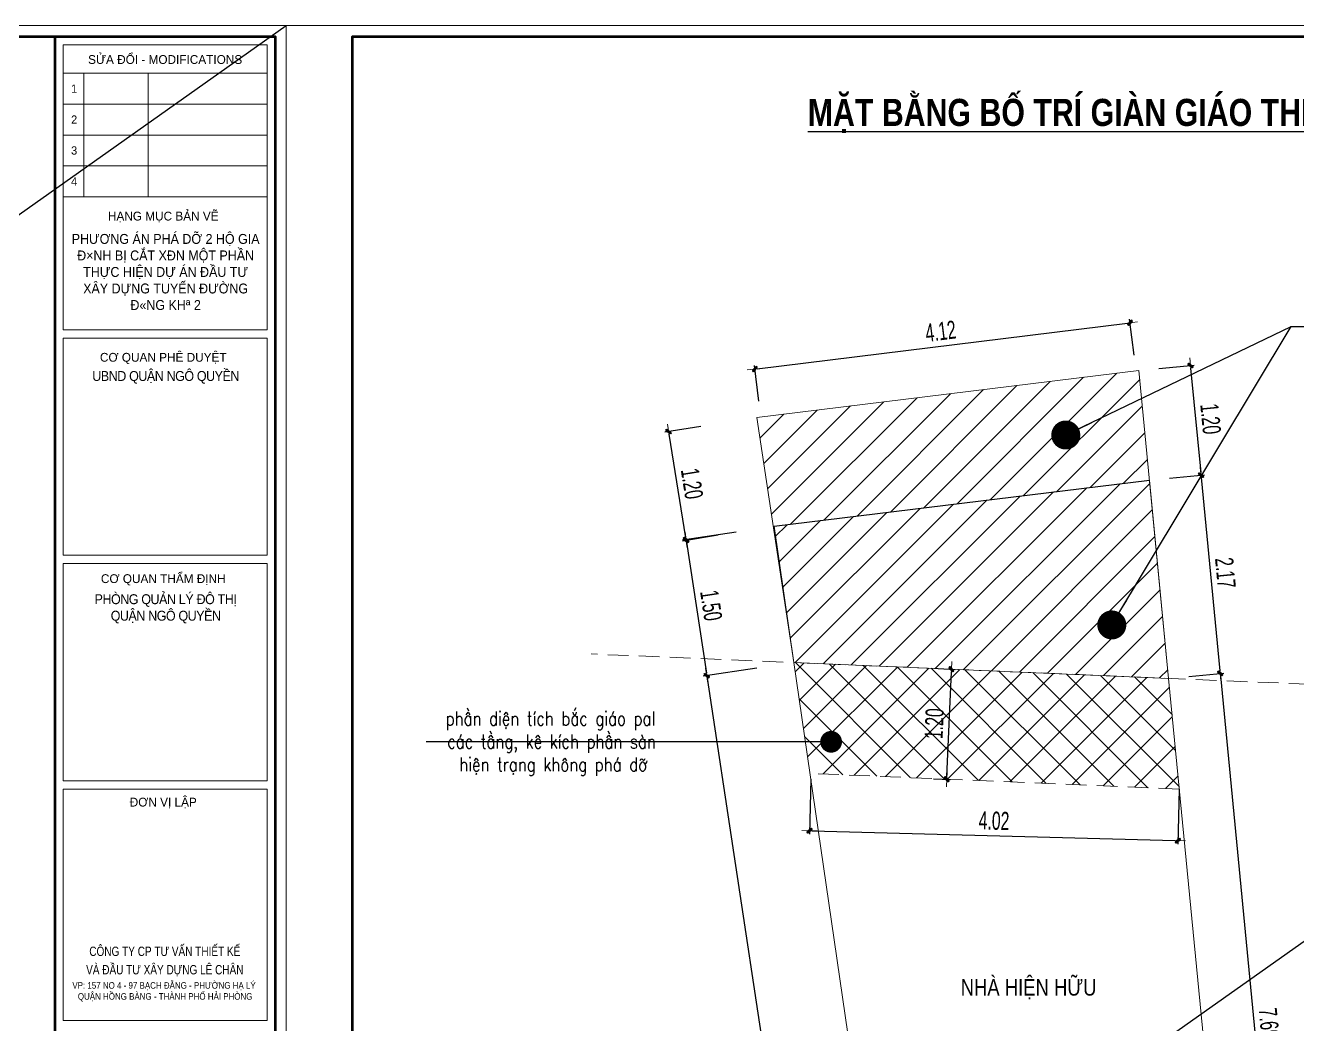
# Model space of a CAD drawing. Header units: millimetres. Extents: x 480521 to 6014615, y -961280 to 187869.
# Drawn here: x 728163 to 742022, y 102695 to 113584 of the extents above; entities that cross this region are included whole.
import ezdxf
from ezdxf.enums import TextEntityAlignment as Align

# ---------------------------------------------------------------- set-up
doc = ezdxf.new("R2010")
doc.units = ezdxf.units.MM
doc.header["$LTSCALE"] = 600
doc.header["$MEASUREMENT"] = 0
doc.linetypes.add('HIDDEN', pattern=[0.375, 0.25, -0.125])
doc.layers.get('0').update_dxf_attribs({"lineweight": 0})
doc.layers.get('Defpoints').update_dxf_attribs({"lineweight": 0})
for name, color, linetype, lineweight in [('08. Net Text', 3, 'Continuous', 13), ('dim', 144, 'Continuous', 13), ('Khungten_LCDI', 7, 'Continuous', 25), ('LC Dim', 8, 'Continuous', 18), ('LC Hatch @ 1 (1)', 252, 'Continuous', 9), ('LC Net khuat', 4, 'HIDDEN', 13), ('LC Net thay', 7, 'Continuous', 25), ('LC Text1', 3, 'Continuous', 20), ('LC Text2', 7, 'Continuous', 25), ('Level 10', 7, 'Continuous', 0)]:
    doc.layers.add(name, color=color, linetype=linetype, lineweight=lineweight)
doc.layers.add('KCS_Plotter', color=11, linetype='Continuous', plot=False)
doc.styles.add('HOATBIF', font='hoatbif.shx', dxfattribs={"width": 0.65})
doc.styles.add('Khungten', font='VHAVAN.TTF', dxfattribs={"width": 0.9, "height": 5000})
doc.styles.add('LC 1', font='VHAVANB.TTF')
doc.styles.add('LC 3', font='vnsimli.shx', dxfattribs={"width": 0.75})
doc.styles.add('LC3', font='VHARIALB.TTF', dxfattribs={"width": 0.8})
doc.styles.add('T2', font='VHARIAL.TTF', dxfattribs={"width": 0.8})
doc.styles.add('Text Khung Ten', font='VHAVAN.TTF')
doc.styles.add('Title', font='VHBLACK.TTF')
doc.dimstyles.new('1-100 (1-60)', dxfattribs={"dimscale": 79, "dimtxt": 2.5, "dimasz": 0.35, "dimexe": 0.5, "dimexo": 0, "dimgap": 0.8, "dimtad": 1, "dimdec": 0, "dimzin": 0, "dimdsep": 46, "dimtxsty": 'HOATBIF', "dimblk1": 'DOT', "dimblk2": 'DOT', "dimsah": 1, "dimcen": -1, "dimdle": 1, "dimclrd": 256, "dimclre": 256, "dimclrt": 4, "dimadec": 3, "dimazin": 2, "dimtfac": 0.333333, "dimtdec": 0, "dimtix": 1, "dimtmove": 2, "dimatfit": 3, "dimldrblk": 'DOT', "dimfxl": 1, "dimtvp": 0.833333, "dimtolj": 1, "dimtzin": 0, "dimarcsym": 0})

# ---------------------------------------------------------------- blocks, each defined once
blk = doc.blocks.new('lcdi fix')
at = {"layer": 'Defpoints', "lineweight": 0}
blk.add_lwpolyline([(-1200, -14850), (-1200, 14850), (40800, 14850), (40800, -14850)], close=True, dxfattribs=at)
at = {"layer": 'Khungten_LCDI', "color": 5, "lineweight": 60}
blk.add_line((36600, 14650), (36600, -14650), dxfattribs=at)
at = {"layer": 'Khungten_LCDI', "color": 5, "lineweight": 25}
blk.add_line((40600, -14650), (40600, 14650), dxfattribs=at)
at = {"layer": 'Khungten_LCDI', "color": 9, "lineweight": 15}
for p, q in [((36750, 13981), (40450, 13981)), ((37123, 13981), (37123, 11735)), ((38293, 13981), (38293, 11735)), ((36750, 13420), (40450, 13420)), ((36750, 12858), (40450, 12858)), ((36750, 12297), (40450, 12297)), ((36750, 11735), (40450, 11735))]:
    blk.add_line(p, q, dxfattribs=at)
at = {"layer": 'Khungten_LCDI', "color": 5, "lineweight": 60}
blk.add_lwpolyline([(0, -14650), (0, 14650), (40600, 14650), (40600, -14650)], close=True, dxfattribs=at)
at = {"layer": 'Khungten_LCDI', "color": 9, "lineweight": 15}
for points in [[(36750, 9321), (40450, 9321), (40450, 14500), (36750, 14500)], [(36750, 5226), (40450, 5226), (40450, 9171), (36750, 9171)], [(36750, 1131), (40450, 1131), (40450, 5076), (36750, 5076)], [(36750, -3222), (40450, -3222), (40450, 981), (36750, 981)]]:
    blk.add_lwpolyline(points, close=True, dxfattribs=at)
at = {"color": 7, "style": 'Khungten'}
for s, p in [('söa ®æi - modifications', (38600, 14151)), ('h¹ng môc b¶n vÏ', (38566, 11307)), ('c¬ quan phª duyÖt', (38566, 8742)), ('c¬ quan thÈm ®Þnh', (38566, 4722)), ('®¬n vÞ lËp', (38566, 663))]:
    blk.add_text(s, height=160, dxfattribs=at).set_placement(p, align=Align.CENTER)
at = {"color": 7, "style": 'Title', "width": 0.8}
for s, p in [('c«ng ty cp t\xad vÊn thiÕt kÕ', (38594, -2052)), ('vµ ®Çu t\xad x©y dùng lª ch©n', (38594, -2386))]:
    blk.add_text(s, height=170, dxfattribs=at).set_placement(p, align=Align.CENTER)
at = {"color": 4, "char_height": 180, "width": 3443.58, "attachment_point": 5, "style": 'Khungten'}
for s, insert in [('{\\f.VnArialH|b0|i0|c0|p34;PH\\fArial|b0|i0|c0|p34;ƯƠ\\f.VnArialH|b0|i0|c0|p34;NG \\fArial|b0|i0|c0|p34;Á\\f.VnArialH|b0|i0|c0|p34;N PH\\fArial|b0|i0|c0|p34;Á \\f.VnArialH|b0|i0|c0|p34;D\\fArial|b0|i0|c0|p34;Ỡ \\f.VnArialH|b0|i0|c0|p34;2 H\\fArial|b0|i0|c0|p34;Ộ \\f.VnArialH|b0|i0|c0|p34;GIA \\fArial|b0|i0|c0|p34;Đ\\f.VnArialH|b0|i0|c0|p34;×NH B\\fArial|b0|i0|c0|p34;Ị \\f.VnArialH|b0|i0|c0|p34;C\\fArial|b0|i0|c0|p34;Ắ\\f.VnArialH|b0|i0|c0|p34;T XÐN M\\fArial|b0|i0|c0|p34;Ộ\\f.VnArialH|b0|i0|c0|p34;T PH\\fArial|b0|i0|c0|p34;Ầ\\f.VnArialH|b0|i0|c0|p34;N TH\\fArial|b0|i0|c0|p34;Ự\\f.VnArialH|b0|i0|c0|p34;C HI\\fArial|b0|i0|c0|p34;Ệ\\f.VnArialH|b0|i0|c0|p34;N D\\fArial|b0|i0|c0|p34;Ự Á\\f.VnArialH|b0|i0|c0|p34;N \\fArial|b0|i0|c0|p34;ĐẦ\\f.VnArialH|b0|i0|c0|p34;U T\\fArial|b0|i0|c0|p34;Ư \\f.VnArialH|b0|i0|c0|p34;X\\fArial|b0|i0|c0|p34;Â\\f.VnArialH|b0|i0|c0|p34;Y D\\fArial|b0|i0|c0|p34;Ự\\f.VnArialH|b0|i0|c0|p34;NG TUY\\fArial|b0|i0|c0|p34;Ế\\f.VnArialH|b0|i0|c0|p34;N \\fArial|b0|i0|c0|p34;ĐƯỜ\\f.VnArialH|b0|i0|c0|p34;NG \\fArial|b0|i0|c0|p34;Đ\\f.VnArialH|b0|i0|c0|p34;«NG KHª 2}', (38609, 10371)), ('{\\f.VnArialH|b0|i0|c0|p34;\\T0.95;ubnd quËn ng« quyÒn}', (38609, 8458)), ('{\\f.VnArialH|b0|i0|c0|p34;\\T0.95;phßng qu¶n lý ®« thÞ \\PquËn ng« quyÒn}', (38609, 4254))]:
    blk.add_mtext(s, dxfattribs=dict(at, insert=insert))
at = {"color": 7, "insert": (38600, -2526), "char_height": 120, "attachment_point": 2, "style": 'Khungten'}
blk.add_mtext_dynamic_manual_height_columns('vp: 157 no 4 - 97 b¹ch ®»ng - ph\xadêng h¹ lý   quËn hång bµng - thµnh phè h¶i phßng ', width=3421.65, gutter_width=25, heights=[0], dxfattribs=at)
at = {"color": 7, "style": 'Khungten', "width": 0.8}
for tag, p in [('REVISION', (39499, -10746)), ('NGAYHT', (39546, -11609))]:
    blk.add_attdef(tag, text='', height=200, dxfattribs=at).set_placement(p, align=Align.CENTER)
at = {"layer": '08. Net Text', "color": 7, "style": 'Text Khung Ten'}
blk.add_text('1', height=150, dxfattribs=at).set_placement((36892, 13627))
at = {"layer": '08. Net Text', "color": 7, "ltscale": 2, "style": 'Text Khung Ten'}
for s, p in [('2', (36892, 13065)), ('3', (36892, 12504)), ('4', (36892, 11942))]:
    blk.add_text(s, height=150, dxfattribs=at).set_placement(p)
at = {"layer": 'LC Text1', "color": 3, "style": 'LC 1', "width": 1.834006}
for tag, p, p2 in [('TENBANVE1', (36913, -8886), (40339, -8886)), ('TENBANVE2', (36913, -9562), (40339, -9562))]:
    blk.add_attdef(tag, text='', height=250, dxfattribs=at).set_placement(p, p2, align=Align.FIT)
at = {"layer": 'LC Text1', "style": 'Title', "width": 0.7}
blk.add_attdef('SOBANVE', text='', height=250, dxfattribs=at).set_placement((39562, -13896), align=Align.CENTER)
blk = doc.blocks.new('DOT')
at = {"layer": 'dim'}
for p, q in [((-1, -1), (1, 1)), ((-3, 0), (3, 0))]:
    blk.add_line(p, q, dxfattribs=at)
blk.add_lwpolyline([(0.5, 1), (-1, -0.5), (-0.5, -1), (1, 0.5)], close=True, dxfattribs=at)
blk = doc.blocks.new('*D87')
at = {"layer": 'Defpoints', "color": 0, "transparency": 16777216}
for p in [(740196, 110343), (740240, 109992), (736152, 109489)]:
    blk.add_point(p, dxfattribs=at)
at = {"layer": 'LC Dim', "lineweight": -2, "transparency": 16777216}
for p, q in [((736136, 109842), (740169, 110340)), ((740240, 109992), (740192, 110382)), ((736152, 109489), (736104, 109878))]:
    blk.add_line(p, q, dxfattribs=at)
at = {"layer": 'LC Dim', "lineweight": -2, "transparency": 16777216, "xscale": 27.65, "yscale": 27.65, "zscale": 27.65}
for p, rotation in [((740196, 110343), 7.025796264440884), ((736109, 109839), 187.0257962644409)]:
    blk.add_blockref('DOT', p, dxfattribs=dict(at, rotation=rotation))
at = {"layer": 'LC Dim', "color": 4, "transparency": 16777216, "insert": (738133, 110252), "char_height": 197.5, "attachment_point": 5, "rotation": 7.0258, "style": 'HOATBIF'}
blk.add_mtext('\\A1;4.12', dxfattribs=at)
blk = doc.blocks.new('_Dot')
at = {"color": 0, "linetype": 'ByBlock', "lineweight": -2}
blk.add_line((-0.5, 0), (-1, 0), dxfattribs=at)
at = {"color": 0, "linetype": 'ByBlock', "const_width": 0.5}
blk.add_lwpolyline([(-0.25, 0, 1), (0.25, 0, 1)], format="xyb", close=True, dxfattribs=at)
blk = doc.blocks.new('*D88')
at = {"layer": 'Defpoints', "color": 0, "transparency": 16777216}
for p in [(735907, 108063), (736132, 106580), (735585, 106497)]:
    blk.add_point(p, dxfattribs=at)
at = {"layer": 'LC Dim', "lineweight": -2, "transparency": 16777216}
for p, q in [((735907, 108063), (735322, 107974)), ((735365, 107953), (735581, 106524)), ((736132, 106580), (735546, 106491))]:
    blk.add_line(p, q, dxfattribs=at)
at = {"layer": 'LC Dim', "lineweight": -2, "transparency": 16777216, "xscale": 27.65, "yscale": 27.65, "zscale": 27.65}
for p, rotation in [((735361, 107980), 98.61761831697089), ((735585, 106497), 278.6176183169709)]:
    blk.add_blockref('DOT', p, dxfattribs=dict(at, rotation=rotation))
at = {"layer": 'LC Dim', "color": 4, "transparency": 16777216, "insert": (735633, 107263), "char_height": 197.5, "attachment_point": 5, "rotation": 278.6176, "style": 'HOATBIF'}
blk.add_mtext('\\A1;1.50', dxfattribs=at)
blk = doc.blocks.new('*D89')
at = {"layer": 'Defpoints', "color": 0, "transparency": 16777216}
for p in [(736132, 106580), (736852, 98139), (737399, 98222)]:
    blk.add_point(p, dxfattribs=at)
at = {"layer": 'LC Dim', "lineweight": -2, "transparency": 16777216}
for p, q in [((736132, 106580), (735546, 106491)), ((735590, 106469), (736848, 98166)), ((737399, 98222), (736813, 98133))]:
    blk.add_line(p, q, dxfattribs=at)
at = {"layer": 'LC Dim', "lineweight": -2, "transparency": 16777216, "xscale": 27.65, "yscale": 27.65, "zscale": 27.65}
for p, rotation in [((735585, 106497), 98.61761831594488), ((736852, 98139), 278.6176183159449)]:
    blk.add_blockref('DOT', p, dxfattribs=dict(at, rotation=rotation))
at = {"layer": 'LC Dim', "color": 4, "transparency": 16777216, "insert": (736379, 102342), "char_height": 197.5, "attachment_point": 5, "rotation": 278.6176, "style": 'HOATBIF'}
blk.add_mtext('\\A1;8.45', dxfattribs=at)
blk = doc.blocks.new('*D90')
at = {"layer": 'Defpoints', "color": 0, "transparency": 16777216}
for p in [(740627, 108650), (740836, 106489), (741179, 106523)]:
    blk.add_point(p, dxfattribs=at)
at = {"layer": 'LC Dim', "lineweight": -2, "transparency": 16777216}
for p, q in [((740627, 108650), (741009, 108687)), ((740973, 108656), (741176, 106550)), ((740836, 106489), (741218, 106526))]:
    blk.add_line(p, q, dxfattribs=at)
at = {"layer": 'LC Dim', "lineweight": -2, "transparency": 16777216, "xscale": 27.65, "yscale": 27.65, "zscale": 27.65}
for p, rotation in [((740970, 108683), 95.5223658108798), ((741179, 106523), 275.5223658108798)]:
    blk.add_blockref('DOT', p, dxfattribs=dict(at, rotation=rotation))
at = {"layer": 'LC Dim', "color": 4, "transparency": 16777216, "insert": (741236, 107618), "char_height": 197.5, "attachment_point": 5, "rotation": 275.5224, "style": 'HOATBIF'}
blk.add_mtext('\\A1;2.17', dxfattribs=at)
blk = doc.blocks.new('*D91')
at = {"layer": 'Defpoints', "color": 0, "transparency": 16777216}
for p in [(740913, 106497), (741653, 98839), (741919, 98865)]:
    blk.add_point(p, dxfattribs=at)
at = {"layer": 'LC Dim', "lineweight": -2, "transparency": 16777216}
for p, q in [((740913, 106497), (741218, 106526)), ((741182, 106495), (741917, 98893)), ((741653, 98839), (741959, 98869))]:
    blk.add_line(p, q, dxfattribs=at)
at = {"layer": 'LC Dim', "lineweight": -2, "transparency": 16777216, "xscale": 27.65, "yscale": 27.65, "zscale": 27.65}
for p, rotation in [((741179, 106523), 95.52236581109958), ((741919, 98865), 275.5223658110996)]:
    blk.add_blockref('DOT', p, dxfattribs=dict(at, rotation=rotation))
at = {"layer": 'LC Dim', "color": 4, "transparency": 16777216, "insert": (741710, 102709), "char_height": 197.5, "attachment_point": 5, "rotation": 275.5224, "style": 'HOATBIF'}
blk.add_mtext('\\A1;7.69', dxfattribs=at)
blk = doc.blocks.new('TIEUDE1')
at = {"layer": 'LC Text2', "color": 7, "style": 'LC 1'}
blk.add_attdef('TIªU§Ò', text='', height=5, dxfattribs=at).set_placement((0, 0), align=Align.BOTTOM_CENTER)
blk.add_attdef('TL', text='', height=3, dxfattribs=at).set_placement((0, -2), align=Align.TOP_CENTER)
blk = doc.blocks.new('*D93')
at = {"layer": 'Defpoints', "color": 0, "transparency": 16777216}
for p in [(735519, 109213), (735359, 107971), (735709, 108027)]:
    blk.add_point(p, dxfattribs=at)
at = {"layer": 'LC Dim', "lineweight": -2, "transparency": 16777216}
for p, q in [((735519, 109213), (735130, 109151)), ((735173, 109130), (735354, 107998)), ((735709, 108027), (735320, 107965))]:
    blk.add_line(p, q, dxfattribs=at)
at = {"layer": 'LC Dim', "lineweight": -2, "transparency": 16777216, "xscale": 27.65, "yscale": 27.65, "zscale": 27.65}
for p, rotation in [((735169, 109157), 99.08767946046406), ((735359, 107971), 279.087679460464)]:
    blk.add_blockref('DOT', p, dxfattribs=dict(at, rotation=rotation))
at = {"layer": 'LC Dim', "color": 4, "transparency": 16777216, "insert": (735424, 108590), "char_height": 197.5, "attachment_point": 5, "rotation": 279.0877, "style": 'HOATBIF'}
blk.add_mtext('\\A1;1.20', dxfattribs=at)
blk = doc.blocks.new('*D94')
at = {"layer": 'Defpoints', "color": 0, "transparency": 16777216}
for p in [(740512, 109845), (740970, 108683), (740627, 108650)]:
    blk.add_point(p, dxfattribs=at)
at = {"layer": 'LC Dim', "lineweight": -2, "transparency": 16777216}
for p, q in [((740512, 109845), (740894, 109882)), ((740857, 109850), (740967, 108711)), ((740627, 108650), (741009, 108687))]:
    blk.add_line(p, q, dxfattribs=at)
at = {"layer": 'LC Dim', "lineweight": -2, "transparency": 16777216, "xscale": 27.65, "yscale": 27.65, "zscale": 27.65}
for p, rotation in [((740855, 109878), 95.52236581087966), ((740970, 108683), 275.5223658108796)]:
    blk.add_blockref('DOT', p, dxfattribs=dict(at, rotation=rotation))
at = {"layer": 'LC Dim', "color": 4, "transparency": 16777216, "insert": (741074, 109296), "char_height": 197.5, "attachment_point": 5, "rotation": 275.5224, "style": 'HOATBIF'}
blk.add_mtext('\\A1;1.20', dxfattribs=at)
blk = doc.blocks.new('*D95')
at = {"layer": 'Defpoints', "color": 0, "transparency": 16777216}
for p in [(736719, 105371), (740733, 105262), (740718, 104700)]:
    blk.add_point(p, dxfattribs=at)
at = {"layer": 'LC Dim', "lineweight": -2, "transparency": 16777216}
for p, q in [((736719, 105371), (736703, 104769)), ((740733, 105262), (740717, 104661)), ((736731, 104808), (740690, 104701))]:
    blk.add_line(p, q, dxfattribs=at)
at = {"layer": 'LC Dim', "lineweight": -2, "transparency": 16777216, "xscale": 27.65, "yscale": 27.65, "zscale": 27.65}
for p, rotation in [((736704, 104809), 178.4512268831275), ((740718, 104700), 358.4512268831275)]:
    blk.add_blockref('DOT', p, dxfattribs=dict(at, rotation=rotation))
at = {"layer": 'LC Dim', "color": 4, "transparency": 16777216, "insert": (738715, 104916), "char_height": 197.5, "attachment_point": 5, "rotation": 358.4512, "style": 'HOATBIF'}
blk.add_mtext('\\A1;4.02', dxfattribs=at)
blk = doc.blocks.new('*D96')
at = {"layer": 'Defpoints', "color": 0, "transparency": 16777216}
for p in [(738106, 106574), (738251, 106568), (738055, 105375)]:
    blk.add_point(p, dxfattribs=at)
at = {"layer": 'LC Dim', "lineweight": -2, "transparency": 16777216}
for p, q in [((738106, 106574), (738290, 106566)), ((738201, 105397), (738250, 106540)), ((738055, 105375), (738240, 105367))]:
    blk.add_line(p, q, dxfattribs=at)
at = {"layer": 'LC Dim', "lineweight": -2, "transparency": 16777216, "xscale": 27.65, "yscale": 27.65, "zscale": 27.65}
for p, rotation in [((738251, 106568), 87.58164004167809), ((738200, 105369), 267.5816400416781)]:
    blk.add_blockref('DOT', p, dxfattribs=dict(at, rotation=rotation))
at = {"layer": 'LC Dim', "color": 4, "transparency": 16777216, "insert": (738064, 105975), "char_height": 197.5, "attachment_point": 5, "rotation": 87.5816, "style": 'HOATBIF'}
blk.add_mtext('\\A1;1.20', dxfattribs=at)

msp = doc.modelspace()

# ---------------------------------------------------------------- hatches: boundary and pattern name
at = {"layer": 'LC Hatch @ 1 (1)', "ltscale": 2}
h = msp.add_hatch(dxfattribs=at)
h.set_pattern_fill('ANSI31', color=256, scale=1800)
h.set_pattern_definition([(45, (1917.95, -536.72), (-159.099026, 159.099026), [])])
h.paths.add_polyline_path([(740292.211, 109823.566), (736130.222, 109310.636), (736310.098, 108123.725), (736319.879, 108124.931), (736319.879, 108124.931), (740407.732, 108628.724)])
h = msp.add_hatch(dxfattribs=at)
h.set_pattern_fill('ANSI31', color=256, scale=1800)
h.set_pattern_definition([(45, (22912.56, -1146.85), (-159.099026, 159.099026), [])])
h.paths.add_polyline_path([(736534.873, 106640.557), (736310.098, 108123.725), (740407.732, 108628.724), (740616.621, 106468.17)])
h = msp.add_hatch(dxfattribs=at)
h.set_pattern_fill('ANSI37', color=256, scale=2000)
h.set_pattern_definition([(45, (1917.95, -536.72), (-176.776695, 176.776695), []), (135, (1917.95, -536.72), (-176.776695, -176.776695), [])])
h.paths.add_polyline_path([(740733.22, 105262.177), (740616.621, 106468.17), (736534.873, 106640.557), (736709.904, 105432.095)])
h.paths.add_polyline_path([(738201.669, 105733.593), (738221.57, 106204.822), (737925.584, 106217.322), (737905.683, 105746.093)], flags=24)

# ---------------------------------------------------------------- linework, layer by layer
at = {"layer": 'KCS_Plotter'}
msp.add_line((705804.637, 95763.59), (731004.637, 113583.591), dxfattribs=at)
at = {"layer": 'LC Net khuat', "color": 1, "lineweight": 13, "ltscale": 1.5, "flags": 128}
for points in [[(743162.285, 106360.659), (734325.669, 106733.859)], [(740733.22, 105262.177), (736709.904, 105432.095)]]:
    msp.add_lwpolyline(points, dxfattribs=at)
at = {"layer": 'LC Net thay', "color": 7, "linetype": 'Continuous', "lineweight": 0}
for p, q in [((736130.222, 109310.636), (740292.211, 109823.566)), ((740292.211, 109823.566), (740616.621, 106468.17)), ((736534.873, 106640.557), (736130.222, 109310.636)), ((736310.098, 108123.725), (740407.732, 108628.724)), ((740616.621, 106468.17), (740407.732, 108628.724)), ((736534.873, 106640.557), (736319.879, 108124.931)), ((737746.586, 98274.556), (736534.873, 106640.557)), ((740616.621, 106468.17), (736534.873, 106640.557)), ((741356.972, 98810.648), (740616.621, 106468.17))]:
    msp.add_line(p, q, dxfattribs=at)
at = {"layer": 'LC Net thay', "color": 7}
msp.add_line((736319.879, 108124.931), (740407.732, 108628.724), dxfattribs=at)
at = {"layer": 'Level 10', "color": 7, "linetype": 'Continuous', "lineweight": 0, "flags": 128}
msp.add_lwpolyline([(736319.879, 108124.931), (740407.732, 108628.724)], dxfattribs=at)

# ---------------------------------------------------------------- block references
at = {"layer": 'LC Net thay', "xscale": 0.6000000155618168, "yscale": 0.6000000155618168, "zscale": 0.6000000155618168}
for p in [(706524.637, 104673.591), (731724.637, 104673.591)]:
    msp.add_blockref('lcdi fix', p, dxfattribs=at)
at = {"layer": 'LC Text2'}
ref = msp.add_blockref('TIEUDE1', (741790.528, 112399.277), dxfattribs=dict(at, xscale=60.00000000003865, yscale=60.00000000003865, zscale=60.00000000003865))
ref.add_attrib('TIªU§Ò', '%%UmÆt b»ng bè trÝ giµn gi¸o thi c«ng ph¸ dì, c\xadìng chÕ', dxfattribs={"color": 7, "height": 295.46488, "style": 'LC3', "width": 0.8}).set_placement((741790.528, 112399.277), align=Align.BOTTOM_CENTER)

# ---------------------------------------------------------------- texts
at = {"layer": 'LC Text1', "color": 3, "insert": (732619.074, 106105.318), "char_height": 150, "width": 3173.999, "attachment_point": 1, "style": 'LC 3'}
msp.add_mtext('\\pi121.28521;{\\W0.8;phÇn diÖn tÝch b¾c gi¸o pal \\P\\pi138.42807;c¸c tÇng, kª kÝch phÇn sµn \\P\\pi269.85664;hiÖn tr¹ng kh«ng ph¸ dì}', dxfattribs=at)

# ---------------------------------------------------------------- dimensions: what is measured, and where the dimension line sits
at = {"layer": 'LC Dim'}
for p1, p2, distance, picture, middle in [((736151.816, 109488.62), (740239.668, 109992.413), 353.143, '*D87', (738132.738, 110251.742)), ((740511.585, 109844.776), (740627.106, 108649.934), 344.575, '*D94', (741073.52, 109296.1)), ((735518.93, 109212.858), (735708.588, 108027.153), -354.442, '*D93', (735423.683, 108589.602)), ((740627.106, 108649.934), (740835.995, 106489.38), 344.575, '*D90', (741235.725, 107618.402)), ((735907.294, 108062.68), (736132.068, 106579.512), -552.85, '*D88', (735633.194, 107262.524)), ((738055.372, 105375.271), (738106.007, 106574.202), -144.872, '*D96', (738063.626, 105975.457)), ((736718.794, 105370.718), (740733.22, 105262.177), -562.154, '*D95', (738715.19, 104916.389))]:
    dim = msp.add_aligned_dim(p1=p1, p2=p2, distance=distance, dimstyle='1-100 (1-60)', override={"dimdec": 2, "dimlfac": 0.001}, dxfattribs=at)
    dim.commit()
    dim.dimension.update_dxf_attribs({"geometry": picture, "text_midpoint": middle})
for base, p1, p2, angle, picture, middle in [((736852.069, 98138.992), (736132.068, 106579.512), (737398.678, 98221.83), 98.6176183, '*D89', (736378.886, 102342.099)), ((741919.323, 98865.017), (740912.726, 106496.799), (741653.079, 98839.276), 95.5223658, '*D91', (741710.345, 102709.364))]:
    dim = msp.add_linear_dim(base=base, p1=p1, p2=p2, angle=angle, dimstyle='1-100 (1-60)', override={"dimdec": 2, "dimlfac": 0.001}, dxfattribs=at)
    dim.commit()
    dim.dimension.update_dxf_attribs({"geometry": picture, "text_midpoint": middle})

# ---------------------------------------------------------------- leaders
for points, override in [([(739496.534, 109120.249), (741950.439, 110304.434), (747745.643, 110304.434)], {"dimasz": 4, "dimdec": 2, "dimlfac": 0.001}), ([(739997.947, 107050.072), (741950.439, 110304.434), (747745.643, 110304.434)], {"dimasz": 4, "dimdec": 2, "dimlfac": 0.001}), ([(736940.058, 105776.717), (732527.01, 105776.717)], {"dimasz": 3, "dimdec": 2, "dimlfac": 0.001})]:
    msp.add_leader(points, dimstyle='1-100 (1-60)', override=override, dxfattribs=at)

# ---------------------------------------------------------------- next in the draw order: texts
at = {"layer": 'LC Text2', "insert": (738351.288, 103190.729), "char_height": 180, "width": 1438.55853, "attachment_point": 1, "style": 'T2', "bg_fill": 3, "box_fill_scale": 1.5, "bg_fill_color": 256, "bg_fill_transparency": 0}
msp.add_mtext('nhµ hiÖn h÷u', dxfattribs=at)

# ---------------------------------------------------------------- next in the draw order: linework, layer by layer
at = {"layer": 'KCS_Plotter'}
msp.add_line((731004.637, 95763.59), (756204.637, 113583.591), dxfattribs=at)

doc.saveas('drawing.dxf')
